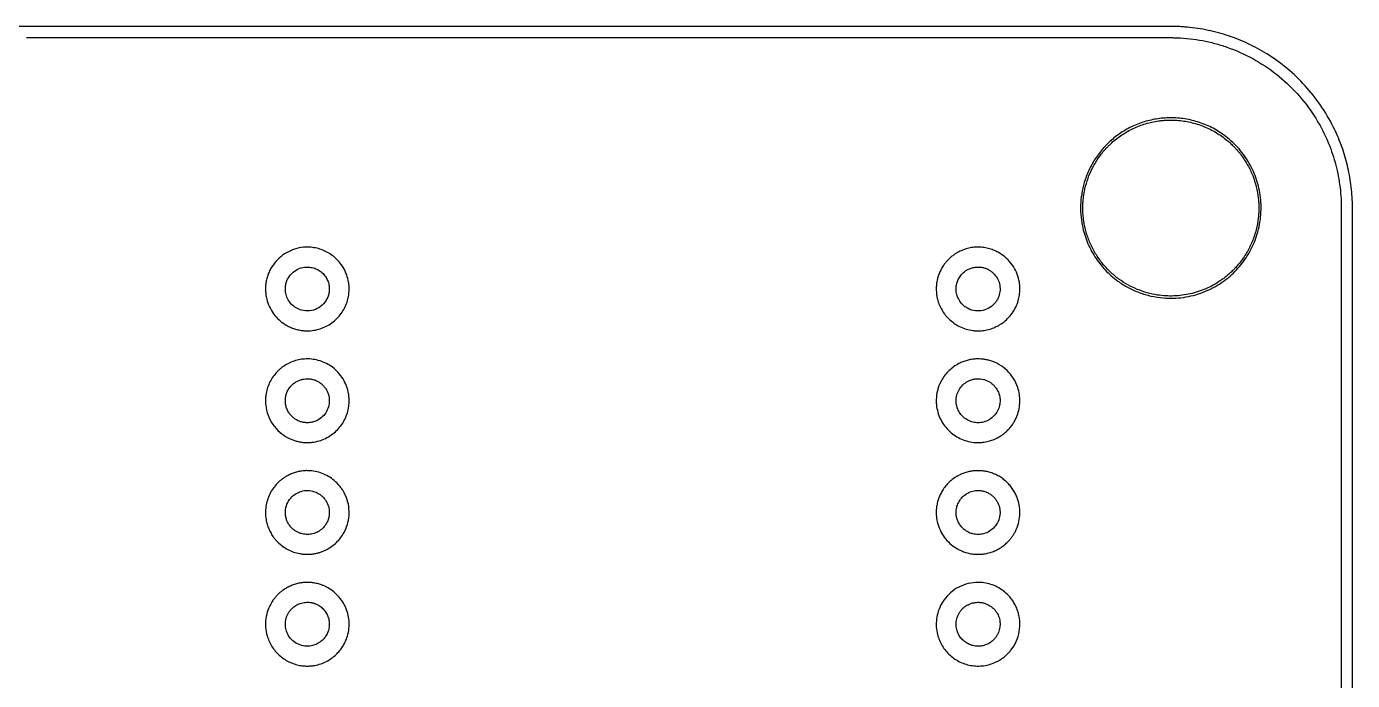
# Model space of a CAD drawing. Extents: x 0 to 24643, y 0 to 50000.
# Drawn here: x 12322 to 24643, y 43920 to 50000 of the extents above; entities that cross this region are included whole.
import ezdxf

# ---------------------------------------------------------------- set-up
doc = ezdxf.new("R2010")
doc.units = 0

msp = doc.modelspace()

# ---------------------------------------------------------------- linework, layer by layer
for points in [[(24643.036095, 25000), (24643.034853, 48313.757279, 0.009486), (24641.986725, 48369, 0.025623), (24625.60625, 48552.199967, 0.027146), (24590.702761, 48729.208044, 0.027278), (24537.026441, 48900.597296, 0.026426), (24464.526584, 49067, 0.034263), (24346.497234, 49267.418371, 0.034598), (24202.550087, 49449.150499, 0.034581), (24034.847579, 49609.374815, 0.034158), (23846, 49745.675021, 0.029361), (23674.032, 49839.215098, 0.029005), (23491.599734, 49912.393926, 0.029012), (23301.968201, 49963.953968, 0.029408), (23108.5, 49992.930859, 0.001464), (23093.662812, 49994.224111, 0.002107), (23080.521352, 49995.27505, 0.001501), (23064.466873, 49996.442415, 0.000385), (23038.5, 49998.232086, 0.016981), (23019.260842, 49998.888079, 0.000001), (20714.559307, 49999.172447, 0.000022), (17617.631839, 49999.413961, 0.000005), (12334.5, 49999.540123, 0.000007), (8235.163056, 49999.542638, 0.000011), (4780.784375, 49999.42168)], [(12319.950244, 49895.852033), (22970.353012, 49895.87708, -0.010187), (23014, 49894.987819, -0.017664), (23133.608905, 49885.871719, -0.018741), (23249.918021, 49868.427661, -0.018861), (23363.890502, 49842.454137, -0.018419), (23476.5, 49807.790272, -0.041558), (23716.413941, 49701.076531, -0.04146), (23935.57877, 49556.084898, -0.041485), (24127.699316, 49377.013916, -0.041718), (24287.225229, 49169, -0.033027), (24389.733415, 48983.487366, -0.033675), (24466.16778, 48787.270973, -0.033597), (24515.709924, 48582.130203, -0.032544), (24538.008639, 48370, -0.009918), (24539.010792, 48319.481329), (24539.011877, 25000)]]:
    msp.add_lwpolyline(points, format="xyb")
for points in [[(22915, 49149.89989, 0.038638), (22787.153726, 49133.740802, 0.038178), (22662.785449, 49098.074689, 0.038269), (22545.566785, 49044.017308, 0.039247), (22439, 48973.118618, 0.036013), (22347.410799, 48889.908165, 0.036849), (22269.470351, 48795.017465, 0.036896), (22206.390529, 48689.835222, 0.036308), (22159.06877, 48575.967574, 0.032891), (22131.704369, 48471.218663, 0.032288), (22118.099373, 48363.134889, 0.032257), (22118.516817, 48254.096532, 0.03268), (22132.984029, 48146.5, 0.046401), (22177.758614, 47997.398228, 0.046633), (22249.205058, 47859.375205, 0.046547), (22345.135644, 47736.756683, 0.045878), (22462.524397, 47633.342489, 0.03472), (22557.969189, 47573.358561, 0.033858), (22661.584625, 47526.590466, 0.033695), (22771.065858, 47494.047315, 0.033627), (22884, 47476.477785, 0.028967), (22977.691766, 47473.742225, 0.027989), (23072.165318, 47481.762574, 0.027932), (23165.345584, 47500.31234, 0.028557), (23255.173768, 47529.03265, 0.01036), (23284.370306, 47540.941038, 0.008449), (23315.123268, 47554.855177, 0.008528), (23344.991995, 47569.610518, 0.011452), (23371.5, 47584.05067, 0.048639), (23505.794259, 47679.702931, 0.049141), (23618.570592, 47799.196607, 0.049186), (23705.774005, 47938.29149, 0.048908), (23764.32588, 48092, 0.027297), (23783.533184, 48181.396537, 0.027503), (23792.826012, 48272.129354, 0.027436), (23792.114133, 48363.549551, 0.02686), (23781.425376, 48455, 0.049656), (23737.571413, 48613.894778, 0.049298), (23663.175153, 48761.435406, 0.049265), (23561.280349, 48891.646175, 0.049451), (23436, 48999.224522, 0.041368), (23316.993965, 49068.635002, 0.040973), (23187.80854, 49117.766371, 0.041001), (23052.426995, 49145.148547, 0.041549)], [(22995.5, 49129.001717, -0.038543), (23123.215928, 49112.487619, -0.039395), (23245.920069, 49076.619759, -0.039466), (23361.279125, 49022.024714, -0.038977), (23467.13858, 48949.783504, -0.0051), (23484.346472, 48935.669328, -0.008115), (23498.743072, 48923.210282, -0.007989), (23512.887713, 48910.1494, -0.004744), (23529.342486, 48894.160207, -0.007645), (23552.065872, 48870.95784, -0.010377), (23571.813093, 48849.284362, -0.010496), (23590.467424, 48827.010108, -0.008119), (23609.876027, 48802, -0.03347), (23668.996899, 48711.129315, -0.033296), (23715.579632, 48613.027339, -0.033263), (23748.766791, 48509.512687, -0.033252), (23767.938261, 48402.5, -0.005353), (23770.261354, 48379.366772, -0.009829), (23771.580462, 48360.478457, -0.008846), (23772.234561, 48340.281335, -0.0035), (23772.448012, 48312.5, -0.003562), (23772.26827, 48284.587011, -0.009056), (23771.626671, 48264.336766, -0.009944), (23770.294614, 48245.248448, -0.005176), (23767.913974, 48221.5, -0.035437), (23747.182943, 48108.285893, -0.035323), (23710.657395, 47999.007299, -0.035296), (23659.081113, 47895.880662, -0.035263), (23593.497735, 47801, -0.005754), (23578.688245, 47782.939539, -0.008829), (23565.410001, 47767.676876, -0.008384), (23551.10783, 47752.337053, -0.004556), (23533.051436, 47733.948564, -0.010106), (23503.727429, 47705.786528, -0.012893), (23475.530885, 47681.096439, -0.013112), (23446.504194, 47658.232547, -0.011108), (23414.690135, 47635.580242, -0.04674), (23280.836051, 47561.911853, -0.046774), (23135.660063, 47514.408721, -0.046803), (22984.272478, 47494.738101, -0.046923), (22832, 47503.595669, -0.029814), (22736.031837, 47524.200173, -0.029985), (22643.383432, 47556.04358, -0.029976), (22555.184154, 47598.750854, -0.029758), (22472.5, 47651.792158, -0.017151), (22431.383682, 47683.978278, -0.01565), (22391.257472, 47719.870929, -0.015653), (22353.463447, 47758.195282, -0.017178), (22319.340305, 47797.672884, -0.03288), (22256.30602, 47887.346866, -0.033372), (22205.917858, 47984.078548, -0.033482), (22168.986484, 48086.338538, -0.033593), (22146.084214, 48192.5, -0.007478), (22141.994817, 48223.69275, -0.011153), (22139.437148, 48251.086229, -0.010894), (22138.066179, 48279.038543, -0.006694), (22137.610214, 48312, -0.012194), (22138.73931, 48359.150014, -0.01506), (22142.183587, 48402.966261, -0.015191), (22148.226223, 48446.175996, -0.012804), (22157.173629, 48491.493703, -0.031225), (22185.639268, 48589.390941, -0.031511), (22226.005402, 48682.673476, -0.031316), (22278.044515, 48770.678447, -0.030008), (22341.353233, 48852.822013, -0.0132), (22355.255131, 48867.955113, -0.00404), (22377.043533, 48890.090563, -0.004053), (22399.213265, 48911.895942, -0.012929), (22414.5, 48925.942652, -0.036134), (22513.27001, 49000.260517, -0.037744), (22620.326367, 49058.380201, -0.037798), (22734.758858, 49099.679272, -0.03645), (22855.5, 49123.894506, -0.007186), (22869.172419, 49125.414118, -0.002954), (22887.748416, 49127.098148, -0.002936), (22906.235372, 49128.554751, -0.007737), (22919.5, 49129.315432, -0.008285), (22935.505068, 49129.719493, -0.003199), (22957.709952, 49129.769923, -0.003185), (22979.839166, 49129.537602, -0.008669)], [(14896, 47946.838009, 0.05369), (14813.140718, 47929.98137, 0.05432), (14736.116221, 47895.906481, 0.054301), (14668.215071, 47846.029967, 0.053583), (14612.303712, 47782.5, 0.029503), (14590.057487, 47746.670995, 0.026795), (14571.385292, 47707.323521, 0.026741), (14556.992699, 47666.116776, 0.029054), (14547.542861, 47624.72783, 0.00825), (14544.995128, 47607.856625, 0.014056), (14543.496886, 47593.676603, 0.013123), (14542.737839, 47578.781019, 0.006167), (14542.5, 47559.5, 0.01201), (14543.117869, 47533.780825, 0.017168), (14544.995718, 47511.034666, 0.017823), (14548.35725, 47489.140305, 0.014617), (14553.458106, 47466.028334, 0.048021), (14579.093019, 47394.113744, 0.048933), (14617.849446, 47328.894375, 0.049076), (14668.421929, 47272.615148, 0.048871), (14729.059668, 47227.182598, 0.026084), (14765.142411, 47207.78803, 0.02685), (14802.707, 47192.462985, 0.026441), (14842.243107, 47181.060099, 0.023709), (14884.224795, 47173.398238, 0.021807), (14899.222456, 47172.052316, 0.006709), (14921.928356, 47171.314644, 0.006874), (14944.933779, 47171.192493, 0.018023), (14961.428685, 47171.926701, 0.077952), (15079.463907, 47200.326114, 0.078593), (15182.76594, 47263.457392, 0.07856), (15261.576416, 47355.413661, 0.077791), (15308.50397, 47467.5, 0.015097), (15313.335248, 47490.052119, 0.015978), (15316.692446, 47512.43317, 0.015697), (15318.657425, 47535.346979, 0.013539), (15319.311575, 47559.5, 0.007099), (15319.065446, 47576.835739, 0.012394), (15318.301747, 47591.182719, 0.012583), (15316.838085, 47605.324407, 0.007597), (15314.428722, 47622, 0.04691), (15296.638832, 47690.969664, 0.045903), (15266.213237, 47755.946555, 0.045875), (15224.421533, 47814.318218, 0.046726), (15172.920966, 47863.697282, 0.036639), (15125.723233, 47895.830869, 0.036543), (15074.300244, 47920.762757, 0.036558), (15019.816012, 47937.934237, 0.036735), (14963.5, 47946.952625, 0.016735), (14950.019107, 47947.652746, 0.00503), (14929.475727, 47947.824529, 0.004965), (14909.005656, 47947.586513, 0.017968)], [(21129, 47946.838009, 0.031927), (21078.934606, 47938.899471, 0.032201), (21030.433673, 47924.665358, 0.03228), (20984.275439, 47904.362587, 0.03245), (20941.199237, 47878.318494, 0.023987), (20914.845402, 47858.006593, 0.020181), (20888.931807, 47834.108251, 0.020203), (20865.062127, 47808.231641, 0.024221), (20844.84608, 47781.980546, 0.027179), (20823.278645, 47747.075304, 0.025767), (20805.20117, 47709.421584, 0.025824), (20791.129174, 47670.195465, 0.027613), (20781.537862, 47630.589083, 0.009217), (20778.520085, 47612.347069, 0.015348), (20776.735862, 47596.875844, 0.014271), (20775.828152, 47580.562317, 0.006761), (20775.543336, 47559.5, 0.011995), (20776.182018, 47532.88014, 0.01766), (20778.127763, 47509.573795, 0.01844), (20781.628118, 47487.243091, 0.014996), (20786.969276, 47463.619161, 0.03256), (20803.320123, 47413.852674, 0.03405), (20825.795182, 47367.39833, 0.034028), (20854.382567, 47324.397325, 0.03243), (20888.966761, 47284.932312, 0.040219), (20938.24441, 47242.919554, 0.042794), (20992.640599, 47210.308744, 0.042372), (21052.295874, 47187.182494, 0.037972), (21117.224795, 47173.395824, 0.0221), (21132.11074, 47172.065552, 0.006431), (21155.126446, 47171.327112, 0.006586), (21178.370057, 47171.186721, 0.018876), (21194.5, 47171.911108, 0.033124), (21246.485568, 47179.706901, 0.033267), (21296.909284, 47194.293085, 0.03347), (21344.661382, 47215.332734, 0.034488), (21388.680109, 47242.373769, 0.041165), (21438.546417, 47284.555269, 0.041869), (21480.519086, 47334.112768, 0.041949), (21513.58076, 47389.875619, 0.041659), (21536.960398, 47450.502087, 0.017344), (21543.826408, 47477.379579, 0.018923), (21548.586214, 47503.90088, 0.018715), (21551.365606, 47530.971793, 0.016223), (21552.291478, 47559.5, 0.00706), (21552.046046, 47576.881424, 0.012353), (21551.284306, 47591.255823, 0.012585), (21549.825891, 47605.39045, 0.007675), (21547.428722, 47622, 0.05155), (21527.132811, 47697.777689, 0.050684), (21491.684593, 47768.262182, 0.050627), (21442.736616, 47830.244689, 0.051195), (21382.5, 47880.867599, 0.031802), (21339.475323, 47906.25084, 0.032022), (21293.675835, 47925.907115, 0.032049), (21245.779894, 47939.540335, 0.03198), (21196.5, 47946.952625, 0.016735), (21183.019107, 47947.652746, 0.00503), (21162.475727, 47947.824529, 0.004965), (21142.005656, 47947.586513, 0.017968)], [(14954.506128, 47762.488941, -0.056162), (14999.516983, 47752.045984, -0.057006), (15040.833193, 47731.88015, -0.05688), (15076.606409, 47702.857213, -0.055456), (15105.266819, 47666.289744, -0.026394), (15115.204912, 47648.149525, -0.025843), (15123.254112, 47628.937019, -0.02557), (15129.351522, 47608.793971, -0.024596), (15133.454024, 47587.871662, -0.015031), (15134.08934, 47582.341774, -0.007473), (15134.578466, 47575.303316, -0.007011), (15134.894629, 47567.484515, -0.006598), (15135, 47559.5, -0.020753), (15134.171301, 47539.543292, -0.024474), (15131.684487, 47520.804808, -0.025074), (15127.449378, 47502.799709, -0.024017), (15121.383365, 47485.042565, -0.090623), (15081.742566, 47421.526463, -0.092587), (15022.460597, 47376.698891, -0.092403), (14950.889618, 47356.233622, -0.08984), (14876, 47362.612348, -0.068719), (14827.478609, 47383.206469, -0.06438), (14785.146875, 47416.551124, -0.064362), (14752.678331, 47459.575521, -0.068609), (14733.067852, 47508.542565, -0.013025), (14730.174771, 47521.610727, -0.018328), (14728.329853, 47533.404822, -0.017928), (14727.327765, 47545.499347, -0.011704), (14727, 47559.5, -0.020753), (14727.828685, 47579.45654, -0.024474), (14730.31546, 47598.194883, -0.025074), (14734.550524, 47616.199995, -0.024015), (14740.61651, 47633.957435, -0.08117), (14775.054237, 47691.515117, -0.082318), (14825.8784, 47734.791924, -0.082509), (14887.838459, 47759.285146, -0.082078)], [(21195.986065, 47761.508942, -0.035384), (21226.261715, 47754.189973, -0.037734), (21254.533177, 47742.78756, -0.037984), (21280.603664, 47727.346424, -0.036843), (21304.322782, 47707.995995, -0.072141), (21340.70008, 47661.966437, -0.072299), (21362.468277, 47607.532411, -0.072107), (21367.872919, 47549.022245, -0.071146), (21356.498763, 47491.101329, -0.023178), (21350.695271, 47476.667977, -0.018318), (21343.143864, 47461.626765, -0.0182), (21334.44389, 47447.057292, -0.021801), (21325.18342, 47434.039105, -0.086003), (21273.484458, 47387.087158, -0.085829), (21208.966595, 47360.227306, -0.085963), (21139.263519, 47356.617061, -0.086634), (21072.610739, 47376.695499, -0.064925), (21028.599333, 47406.489649, -0.064795), (20993.66605, 47446.591792, -0.06506), (20970.270199, 47494.138719, -0.066419), (20960.089593, 47545.766786, -0.04992), (20961.709234, 47588.700594, -0.052809), (20971.852664, 47629.621094, -0.053077), (20990.280109, 47667.328872, -0.05139), (21016.40419, 47700.76072, -0.043004), (21044.219338, 47725.099807, -0.04609), (21075.177466, 47743.689725, -0.045644), (21109.294807, 47756.431872, -0.040692), (21146.5, 47763.389619, -0.029735), (21155.164734, 47763.771844, -0.005654), (21170.95575, 47763.350485, -0.005866), (21186.771424, 47762.563532, -0.026258)], [(14919, 46909.29833, 0.038201), (14863.509931, 46903.598337, 0.035787), (14808.271458, 46889.477776, 0.035655), (14755.409475, 46867.557169, 0.037238), (14707, 46838.616902, 0.020251), (14687.566845, 46823.728277, 0.013116), (14666.279435, 46805.03969, 0.013166), (14646.217697, 46785.467731, 0.022186), (14630.592133, 46767.903739, 0.035316), (14597.625719, 46720.945608, 0.036762), (14572.089444, 46670.42378, 0.036623), (14554.150394, 46616.524413, 0.034504), (14543.826785, 46559.5, 0.021571), (14542.810966, 46544.35741, 0.005969), (14542.527062, 46520.522174, 0.005975), (14542.812617, 46496.681363, 0.021462), (14543.828917, 46481.5, 0.06079), (14566.397585, 46385.626822, 0.063102), (14611.194578, 46299.297501, 0.06336), (14675.914052, 46227.159844, 0.062161), (14757.028972, 46172.985477, 0.022544), (14788.28976, 46159.040463, 0.022263), (14820.808833, 46147.902017, 0.021831), (14854.80783, 46139.516194, 0.019855), (14890.5, 46133.812507, 0.024525), (14906.935784, 46132.664791, 0.006794), (14932.803771, 46132.481394, 0.006848), (14958.721199, 46133.004852, 0.023497), (14975.5, 46134.364814, 0.037942), (15039.941688, 46147.676738, 0.041794), (15099.492, 46170.30231, 0.042265), (15153.870766, 46202.245251, 0.040538), (15202.925092, 46243.281116, 0.037537), (15242.668735, 46288.769484, 0.039121), (15274.558642, 46339.089754, 0.039124), (15298.218873, 46393.759089, 0.037556), (15313.461836, 46452.195128, 0.022886), (15317.891572, 46484.975064, 0.021318), (15319.446688, 46518.810469, 0.021084), (15318.115788, 46553.039993, 0.021149), (15313.906613, 46587, 0.049194), (15295.057773, 46656.753325, 0.04663), (15262.700369, 46722.821645, 0.046415), (15218.48959, 46782.031145, 0.047754), (15164.5, 46831.44948, 0.042543), (15109.310663, 46866.108081, 0.042185), (15048.89843, 46891.039319, 0.041991), (14984.886492, 46905.564849, 0.041325)], [(21144.5, 46908.898475, 0.028058), (21103.4272, 46904.743164, 0.026928), (21062.499688, 46895.986829, 0.02677), (21022.512605, 46882.818059, 0.026944), (20984.25027, 46865.47624, 0.036616), (20936.150895, 46835.81298, 0.036488), (20892.83297, 46799.418786, 0.036404), (20855.176234, 46757.027551, 0.036077), (20823.941003, 46709.5, 0.02462), (20807.217036, 46675.750537, 0.025013), (20793.989389, 46640.69565, 0.024487), (20784.098951, 46603.790407, 0.021567), (20777.36454, 46564.5, 0.022825), (20776.023394, 46547.975291, 0.007212), (20775.505451, 46523.21657, 0.007257), (20775.704606, 46498.389201, 0.021877), (20776.825687, 46481.5, 0.040593), (20789.634567, 46415.315155, 0.043041), (20812.817765, 46353.411834, 0.043289), (20846.110586, 46296.705933, 0.042021), (20888.968369, 46245.968369, 0.041492), (20939.38716, 46203.288603, 0.043392), (20995.440591, 46170.23511, 0.042926), (21056.926054, 46147.073085, 0.038947), (21123.5, 46133.812507, 0.024525), (21139.935784, 46132.664791, 0.006794), (21165.803771, 46132.481394, 0.006848), (21191.721199, 46133.004852, 0.023497), (21208.5, 46134.364814, 0.028305), (21258.105545, 46143.620002, 0.031874), (21304.366974, 46158.17277, 0.032169), (21348.030634, 46178.346886, 0.029901), (21389.871803, 46204.399789, 0.02735), (21419.95619, 46228.302318, 0.024297), (21448.524535, 46256.263608, 0.02419), (21474.376168, 46287.006793, 0.026429), (21496.329917, 46319.237093, 0.015435), (21503.980435, 46332.779001, 0.007618), (21512.89942, 46350.41816, 0.007622), (21521.307641, 46368.386986, 0.014876), (21527.36012, 46383, 0.04317), (21545.418802, 46446.605567, 0.042575), (21552.397463, 46512.665908, 0.042562), (21548.086579, 46578.973733, 0.043084), (21532.606405, 46643.314463, 0.060263), (21492.185404, 46728.596804, 0.060922), (21432.717909, 46801.435028, 0.060963), (21357.489304, 46857.756051, 0.060488), (21270.705098, 46894.452111, 0.020415), (21239.914163, 46901.934555, 0.020901), (21208.855238, 46906.812009, 0.020669), (21177.169258, 46909.117683, 0.01901)], [(14957.158257, 46723.404219, -0.041376), (14990.832103, 46716.181455, -0.043003), (15022.404591, 46703.572889, -0.042874), (15051.438796, 46685.707968, -0.040635), (15077.56705, 46662.860105, -0.040093), (15098.787757, 46637.196067, -0.041143), (15115.435401, 46608.686844, -0.041074), (15127.212814, 46577.790326, -0.039682), (15133.948666, 46545.026234, -0.023676), (15134.784098, 46534.068596, -0.009482), (15134.931353, 46519.024121, -0.009487), (15134.507667, 46503.976614, -0.023516), (15133.471279, 46493.000801, -0.07327), (15116.275174, 46434.834227, -0.073965), (15083.070785, 46384.30682, -0.074246), (15036.726007, 46345.781287, -0.074711), (14981.245165, 46322.575032, -0.027012), (14961.956053, 46318.805215, -0.021589), (14940.868928, 46316.778374, -0.021837), (14920.02759, 46316.591116, -0.030593), (14901.5, 46318.37244, -0.037244), (14868.990528, 46326.034777, -0.040308), (14838.862731, 46338.295739, -0.04062), (14811.296119, 46355.131153, -0.039005), (14786.410232, 46376.410232, -0.04782), (14760.755941, 46407.504329, -0.050688), (14742.048596, 46442.327021, -0.05063), (14730.714235, 46480.238276, -0.04751), (14726.904226, 46520.482793, -0.045434), (14730.534004, 46560.101621, -0.04967), (14741.257226, 46597.193595, -0.049975), (14759.010207, 46631.248149, -0.047037), (14783.484637, 46661.861196, -0.018551), (14797.051852, 46674.892988, -0.02299), (14810.642742, 46685.933014, -0.023536), (14824.909134, 46695.467982, -0.021224), (14840.5, 46703.978532, -0.036915), (14868.22341, 46715.161954, -0.036173), (14897.478016, 46722.237921, -0.036216), (14927.411771, 46725.017824, -0.037214)], [(21185.789414, 46723.942237, -0.035919), (21214.645034, 46718.6822, -0.035666), (21242.521519, 46709.338405, -0.035612), (21268.826631, 46696.111337, -0.035568), (21293, 46679.280422, -0.019516), (21300.104554, 46673.070036, -0.008423), (21309.095575, 46664.277868, -0.008425), (21317.787896, 46655.18509, -0.019449), (21323.928077, 46648, -0.054398), (21347.676995, 46610.082847, -0.054791), (21362.6201, 46568.02649, -0.05461), (21368.10421, 46523.597725, -0.053358), (21363.918418, 46478.675466, -0.072517), (21344.968058, 46425.828409, -0.068933), (21311.469792, 46379.568077, -0.068731), (21266.554826, 46344.044724, -0.071348), (21214.245165, 46322.575032, -0.031607), (21189.548069, 46317.983311, -0.030204), (21164.089853, 46316.447851, -0.030151), (21138.586552, 46317.990998, -0.03122), (21113.754835, 46322.590142, -0.059748), (21069.284082, 46339.578826, -0.058407), (21029.717349, 46366.702786, -0.058311), (20997.440765, 46402.288081, -0.05918), (20974.439894, 46444.194665, -0.02258), (20967.795395, 46463.062737, -0.026305), (20963.261479, 46481.522529, -0.026038), (20960.658443, 46500.518832, -0.021323), (20959.80845, 46521, -0.012297), (20960.166546, 46534.901409, -0.017687), (20961.220509, 46547.167097, -0.018313), (20963.101514, 46558.995032, -0.014729), (20965.960122, 46571.554846, -0.068227), (20987.121155, 46623.11008, -0.068077), (21021.388719, 46667.111117, -0.068211), (21066.145858, 46700.224208, -0.068958), (21118, 46719.92348, -0.022823), (21134.249177, 46722.875678, -0.01872), (21151.813137, 46724.578527, -0.018751), (21169.418093, 46724.96089, -0.023184)], [(14913, 45870.409137, 0.021629), (14868.910876, 45865.541101, 0.027581), (14828.905004, 45857.082434, 0.02821), (14790.816433, 45844.463638, 0.024496), (14752.5, 45827.108019, 0.019292), (14724.781032, 45811.498534, 0.021935), (14699.547259, 45794.408218, 0.021682), (14675.659789, 45774.990978, 0.018044), (14651.978605, 45752.393889, 0.039048), (14612.923846, 45705.522604, 0.039729), (14581.88334, 45653.409683, 0.039726), (14559.474119, 45597.039166, 0.039029), (14546.100561, 45537.5, 0.01972), (14542.954716, 45507.213318, 0.018926), (14542.14556, 45476.353757, 0.019099), (14543.668318, 45445.817407, 0.021112), (14547.508258, 45416.5, 0.028725), (14557.974574, 45371.777173, 0.029094), (14573.463417, 45328.744417, 0.029339), (14593.695926, 45288.145535, 0.030393), (14618.328976, 45250.691118, 0.006307), (14628.085326, 45237.993166, 0.010976), (14636.538379, 45227.744974, 0.011219), (14645.30283, 45218.031649, 0.006962), (14656, 45207.009863, 0.037901), (14700.31784, 45168.867055, 0.037575), (14750.009, 45137.728966, 0.037637), (14803.718527, 45114.422176, 0.03831), (14860, 45099.594643, 0.00892), (14878.439671, 45096.55871, 0.015145), (14893.971968, 45094.763817, 0.014271), (14910.208442, 45093.850025, 0.006921), (14931, 45093.562233, 0.006935), (14951.772858, 45093.850355, 0.014197), (14968.036034, 45094.764171, 0.015189), (14983.504603, 45096.549321, 0.009278), (15001.638602, 45099.547008, 0.020998), (15032.023259, 45106.481168, 0.019734), (15062.365467, 45116.06102, 0.019765), (15091.808469, 45127.985407, 0.021245), (15119.5, 45141.941003, 0.037293), (15168.693804, 45174.442551, 0.037812), (15212.270358, 45213.754072, 0.037903), (15249.336329, 45259.082858, 0.037872), (15279.146167, 45309.5, 0.054172), (15308.35106, 45389.50092, 0.055006), (15319.4931, 45473.493374, 0.055022), (15312.052892, 45557.871563, 0.054266), (15286.391376, 45639.011612, 0.023535), (15270.549036, 45670.843594, 0.02341), (15251.759301, 45701.104258, 0.023223), (15230.066634, 45729.703843, 0.022319), (15205.539564, 45756.5663, 0.041992), (15154.853355, 45799.453762, 0.043092), (15098.133626, 45832.853235, 0.043126), (15036.572496, 45856.014584, 0.0422), (14971.501114, 45868.482055, 0.013102), (14958.742416, 45869.488894, 0.004905), (14940.805906, 45870.255941, 0.004524), (14923.253588, 45870.675195, 0.020391)], [(21139, 45869.991339, 0.024247), (21099.196611, 45865.293868, 0.026026), (21060.980342, 45856.828304, 0.02597), (21023.775997, 45844.417999, 0.023927), (20987, 45827.918099, 0.032424), (20944.052233, 45802.499237, 0.032552), (20904.811069, 45771.771695, 0.032495), (20869.826831, 45736.154436, 0.032052), (20839.578795, 45696.14818, 0.026503), (20817.706875, 45658.844978, 0.028134), (20800.381659, 45620.159189, 0.028169), (20787.527095, 45579.819337, 0.026714), (20779.018338, 45537.572054, 0.021314), (20775.874343, 45507.068766, 0.019102), (20775.17818, 45475.268492, 0.019126), (20776.910203, 45443.553126, 0.021533), (20781.045338, 45413.304791, 0.05013), (20802.596007, 45338.105441, 0.050247), (20838.669401, 45268.761895, 0.05031), (20887.800824, 45208.083767, 0.050511), (20948, 45158.531217, 0.028924), (20987.996251, 45135.100699, 0.03048), (21029.749337, 45116.896194, 0.030108), (21073.883888, 45103.725084, 0.026849), (21121, 45095.339405, 0.021884), (21139.088101, 45093.913139, 0.008777), (21163.910983, 45093.481849, 0.008788), (21188.767746, 45093.923269, 0.021519), (21207, 45095.354943, 0.027112), (21252.837418, 45103.487999, 0.029147), (21296.405257, 45116.398807, 0.029469), (21337.737494, 45134.132228, 0.029067), (21376.89546, 45156.673965, 0.013212), (21394.383824, 45168.815672, 0.014653), (21410.599076, 45181.468061, 0.014449), (21426.24276, 45195.210731, 0.012159), (21442.016586, 45210.629322, 0.017631), (21462.367743, 45233.042727, 0.020329), (21480.09699, 45255.825269, 0.020324), (21495.920819, 45279.977135, 0.017607), (21510.553771, 45306.5, 0.049708), (21538.632184, 45378.976221, 0.050467), (21551.671436, 45455.199251, 0.050416), (21549.181917, 45532.560558, 0.049411), (21531.290449, 45608.405976, 0.02789), (21514.610296, 45649.431414, 0.029371), (21493.717098, 45687.61644, 0.029257), (21468.410424, 45723.223863, 0.027221), (21438.540979, 45756.546585, 0.028016), (21404.730949, 45786.776132, 0.029376), (21368.264612, 45812.524215, 0.029465), (21329.139629, 45833.753452, 0.028562), (21287.387599, 45850.484148, 0.014376), (21267.469742, 45856.542274, 0.013065), (21246.594035, 45861.659418, 0.013065), (21225.479038, 45865.679244, 0.014374), (21204.8433, 45868.445383, 0.012903), (21189.582389, 45869.648933, 0.007356), (21171.093538, 45870.355303, 0.007345), (21152.966145, 45870.514568, 0.015773)], [(14955.026234, 45684.952543, -0.028644), (14978.123039, 45680.743406, -0.027564), (15000.892857, 45673.882911, -0.027774), (15022.594819, 45664.623111, -0.030259), (15042.5, 45653.243962, -0.042632), (15069.449465, 45632.109871, -0.040969), (15092.818136, 45606.447526, -0.041132), (15111.605999, 45577.42683, -0.043789), (15124.938586, 45546.309613, -0.018202), (15129.56924, 45530.259122, -0.022325), (15132.666558, 45514.96676, -0.021996), (15134.419267, 45499.271264, -0.016807), (15135, 45482, -0.016783), (15134.421057, 45464.757274, -0.021947), (15132.673818, 45449.083186, -0.022228), (15129.582794, 45433.783745, -0.017967), (15124.955494, 45417.675466, -0.063916), (15103.321981, 45372.115926, -0.061807), (15070.678294, 45332.919254, -0.061772), (15029.425243, 45302.871535, -0.063706), (14982.5, 45284.189384, -0.031259), (14957.572576, 45279.417281, -0.029929), (14931.878112, 45277.697999, -0.030164), (14906.370092, 45279.059791, -0.033074), (14882, 45283.48859, -0.032981), (14855.398295, 45292.063578, -0.03425), (14830.50211, 45303.974622, -0.034285), (14807.488237, 45319.159986, -0.033195), (14786.500136, 45337.5, -0.039918), (14765.121229, 45362.551119, -0.040784), (14748.166023, 45390.508927, -0.040589), (14735.907956, 45420.978114, -0.038759), (14728.502679, 45453.5, -0.024459), (14727.279077, 45466.010466, -0.012091), (14726.889411, 45481.973388, -0.012093), (14727.272222, 45497.947796, -0.024286), (14728.489879, 45510.5, -0.080918), (14748.61455, 45574.035235, -0.081672), (14787.820254, 45627.669753, -0.08168), (14842.132396, 45665.92133, -0.080958), (14906, 45684.9133, -0.025144), (14915.34395, 45685.636039, -0.006529), (14930.428059, 45685.845094, -0.006572), (14945.532085, 45685.658658, -0.02438)], [(21194.257607, 45683.969373, -0.040646), (21226.898608, 45676.429289, -0.042585), (21257.360673, 45663.787069, -0.042252), (21285.449537, 45646.060973, -0.038804), (21311.030846, 45623.398281, -0.038306), (21331.795954, 45598.324515, -0.04084), (21347.999859, 45570.887509, -0.040785), (21359.545829, 45541.146761, -0.038001), (21366.445949, 45509.215618, -0.021559), (21367.504563, 45497.956142, -0.010206), (21367.945288, 45483.377387, -0.010177), (21367.792516, 45468.887387, -0.02314), (21366.948666, 45457.973766, -0.07377), (21350.522224, 45398.784478, -0.07518), (21317.686756, 45347.337425, -0.075374), (21271.193958, 45308.002545, -0.074738), (21215, 45284.076405, -0.032036), (21190.395121, 45279.362789, -0.030057), (21164.856928, 45277.697077, -0.030014), (21139.2651, 45279.105351, -0.031707), (21114.5, 45283.570265, -0.040544), (21084.510682, 45293.602059, -0.03809), (21055.868457, 45308.513497, -0.038229), (21029.921583, 45327.533883, -0.041593), (21007.95595, 45349.797003, -0.041224), (20986.929959, 45379.680715, -0.045432), (20971.868077, 45411.679956, -0.045542), (20962.859792, 45445.80301, -0.041795), (20959.828772, 45482, -0.026763), (20961.126712, 45506.231311, -0.030356), (20965.01045, 45529.169899, -0.030694), (20971.592761, 45551.245286, -0.028592), (20980.959017, 45572.894685, -0.060611), (21008.894395, 45614.928822, -0.061717), (21045.942362, 45648.748918, -0.061734), (21090.114599, 45672.497049, -0.060702), (21139, 45684.9133, -0.025332), (21150.546963, 45685.802089, -0.010812), (21166.043555, 45685.872499, -0.010875), (21181.783, 45685.26103, -0.021301)], [(14903.734459, 44831.01214, 0.02597), (14861.235357, 44825.44129, 0.02627), (14819.708311, 44815.507784, 0.02661), (14779.976996, 44801.429738, 0.028395), (14742.845814, 44783.469926, 0.013985), (14730.69169, 44776.262567, 0.006141), (14714.992055, 44766.077273, 0.006066), (14699.740647, 44755.645107, 0.016365), (14689.251101, 44747.757038, 0.019973), (14663.524841, 44725.309444, 0.021333), (14640.255949, 44701.348776, 0.02156), (14619.337424, 44675.74244, 0.021402), (14600.647415, 44648.368448, 0.052593), (14565.225069, 44575.258535, 0.052286), (14545.748974, 44496.223761, 0.052293), (14543.092813, 44414.878037, 0.052635), (14557.394117, 44334.936342, 0.06917), (14601.218984, 44236.884027, 0.069507), (14670.067051, 44154.683494, 0.069452), (14758.859299, 44094.445026, 0.06888), (14861, 44060.611115, 0.010202), (14878.591034, 44057.737468, 0.014107), (14894.479849, 44055.929294, 0.013352), (14911.099301, 44054.957616, 0.007857), (14931, 44054.639521, 0.007848), (14950.727843, 44054.943887, 0.013473), (14967.145238, 44055.898267, 0.014126), (14982.936602, 44057.694514, 0.00979), (15000.674981, 44060.577004, 0.036575), (15055.416135, 44074.775919, 0.036396), (15107.597848, 44096.8175, 0.036416), (15156.004727, 44126.17894, 0.036708), (15199.501722, 44162.181742, 0.029006), (15231.240724, 44196.387555, 0.030236), (15258.336139, 44233.584024, 0.030299), (15280.698234, 44273.700854, 0.029395), (15298.302058, 44316.627814, 0.045088), (15315.261107, 44385.843381, 0.046111), (15319.361941, 44456.453043, 0.046114), (15310.452801, 44526.612975, 0.045111), (15288.810978, 44594.494202, 0.044333), (15257.172515, 44654.18349, 0.043261), (15215.278284, 44707.888472, 0.043386), (15164.896433, 44753.443986, 0.045169), (15108.054037, 44788.934139, 0.006691), (15093.541474, 44796.024878, 0.010465), (15080.850935, 44801.6947, 0.010916), (15068.336677, 44806.655504, 0.008246), (15054.393533, 44811.573381, 0.01425), (15033.870623, 44817.789355, 0.012957), (15012.368486, 44823.044159, 0.012974), (14990.655452, 44827.171111, 0.014404), (14969.5, 44830.003092, 0.017141), (14956.412549, 44830.920574, 0.005092), (14936.364116, 44831.43245, 0.005024), (14916.379356, 44831.538247, 0.018416)], [(21141.5, 44831.376917, 0.058111), (21049.561086, 44814.517655, 0.059677), (20964.849352, 44777.026164, 0.059934), (20891.696189, 44720.765544, 0.059532), (20833.78462, 44648.64357, 0.048273), (20800.788352, 44582.237257, 0.047734), (20780.986103, 44510.487169, 0.047676), (20775.134391, 44436.200665, 0.047914), (20783.480375, 44362.278143, 0.074228), (20823.303413, 44255.301108, 0.073963), (20892.669096, 44164.471303, 0.073843), (20985.579997, 44097.646675, 0.073607), (21094, 44060.612911, 0.03974), (21154.70462, 44054.352579, 0.039578), (21215.719744, 44057.759972, 0.039502), (21275.545918, 44070.75338, 0.039259), (21332.713024, 44093.01234, 0.014036), (21352.579307, 44103.300813, 0.014259), (21371.730858, 44114.63655, 0.014183), (21390.302836, 44127.107047, 0.013543), (21408.432038, 44140.796717, 0.019288), (21421.91029, 44152.438596, 0.009053), (21438.46431, 44168.461639, 0.009065), (21454.511405, 44185.161675, 0.018263), (21466.425358, 44199, 0.062175), (21517.991355, 44283.087785, 0.06357), (21546.824615, 44376.649236, 0.06367), (21551.203438, 44474.319365, 0.062716), (21530.945925, 44570.476585, 0.028808), (21513.639168, 44612.519565, 0.029842), (21491.79123, 44651.783692, 0.029759), (21465.362159, 44688.266092, 0.028309), (21434.371462, 44722, 0.041845), (21384.178811, 44763.216233, 0.042016), (21327.88998, 44795.436689, 0.04189), (21266.840974, 44817.871956, 0.041067), (21202.5, 44830.003092, 0.017076), (21191.509014, 44830.775029, 0.003363), (21171.737793, 44831.353373, 0.003263), (21151.97866, 44831.669369, 0.018685)], [(14959.5, 44645.388288, -0.013297), (14968.822502, 44643.875885, -0.010586), (14978.793347, 44641.765327, -0.010535), (14988.728857, 44639.219538, -0.01268), (14997.946877, 44636.395693, -0.026132), (15007.573791, 44632.607684, -0.008843), (15021.172504, 44626.125571, -0.008955), (15034.641152, 44619.106689, -0.023301), (15043.987704, 44613.441512, -0.052001), (15077.315485, 44585.63016, -0.052618), (15104.03986, 44551.642837, -0.052781), (15123.014764, 44512.929736, -0.05297), (15133.43551, 44471.148154, -0.022174), (15134.505432, 44459.828869, -0.009999), (15134.951506, 44444.917373, -0.009974), (15134.802379, 44430.062873, -0.023254), (15133.952543, 44418.973766, -0.053987), (15123.715688, 44375.421405, -0.054339), (15104.406952, 44335.171746, -0.05442), (15076.911968, 44300.079236, -0.054463), (15042.5, 44271.756038, -0.030259), (15022.594819, 44260.376889, -0.027774), (15000.892857, 44251.117089, -0.027564), (14978.123039, 44244.256594, -0.028644), (14955.026234, 44240.047457, -0.022484), (14945.073851, 44239.269325, -0.008287), (14930.990226, 44239.03703, -0.008284), (14916.910058, 44239.271459, -0.02256), (14906.973766, 44240.051334, -0.073881), (14847.730848, 44256.506731, -0.075351), (14796.272997, 44289.405584, -0.075455), (14756.930149, 44336.028611, -0.074398), (14732.960122, 44392.445154, -0.032873), (14728.35912, 44416.692932, -0.029274), (14726.736972, 44442.298399, -0.029328), (14728.11646, 44467.865987, -0.03335), (14732.48859, 44492, -0.032947), (14741.072791, 44518.636432, -0.034254), (14752.991412, 44543.55655, -0.034328), (14768.173612, 44566.567259, -0.033398), (14786.490525, 44587.509475, -0.057124), (14823.486001, 44616.896094, -0.058645), (14865.855501, 44636.842502, -0.05843), (14911.842489, 44646.457373, -0.055963)], [(21192.5, 44645.3781, -0.018579), (21207.925425, 44642.693665, -0.021148), (21222.447247, 44638.95866, -0.020783), (21236.817824, 44633.946425, -0.016824), (21251.792613, 44627.423753, -0.062587), (21295.075132, 44599.714621, -0.063503), (21329.915961, 44562.278143, -0.063327), (21354.321653, 44517.195455, -0.061642), (21366.948666, 44467.026234, -0.02314), (21367.792516, 44456.112613, -0.010177), (21367.945288, 44441.622613, -0.010206), (21367.504563, 44427.043858, -0.021559), (21366.445949, 44415.784382, -0.030717), (21361.314434, 44390.243174, -0.031703), (21353.13045, 44365.79894, -0.031802), (21341.950188, 44342.656402, -0.03134), (21327.876363, 44321, -0.021101), (21321.02089, 44312.542168, -0.010005), (21311.523725, 44302.210633, -0.010015), (21301.575959, 44292.22269, -0.020146), (21293.268029, 44284.831108, -0.042625), (21264.514961, 44265.091968, -0.043672), (21233.057872, 44250.698359, -0.043546), (21199.491916, 44241.955695, -0.041881), (21164.473766, 44239.005419, -0.025727), (21140.34476, 44240.239604, -0.030117), (21117.727305, 44243.953744, -0.030536), (21095.990774, 44250.299171, -0.027889), (21074.5, 44259.406831, -0.053409), (21036.546834, 44283.377868, -0.055052), (21004.959325, 44314.62843, -0.055107), (20980.978121, 44351.987705, -0.053719), (20965.48859, 44394, -0.032445), (20961.119175, 44417.872807, -0.02946), (20959.684817, 44442.897465, -0.029114), (20961.20268, 44468.224211, -0.029812), (20965.651709, 44493, -0.039721), (20974.447174, 44519.838869, -0.033647), (20987.792577, 44546.549373, -0.033648), (21004.599558, 44571.227589, -0.039731), (21023.736966, 44591.994691, -0.053873), (21060.682807, 44619.453896, -0.056347), (21102.103729, 44637.898549, -0.056389), (21146.568342, 44646.620904, -0.054101)]]:
    msp.add_lwpolyline(points, format="xyb", close=True)

doc.saveas('drawing.dxf')
